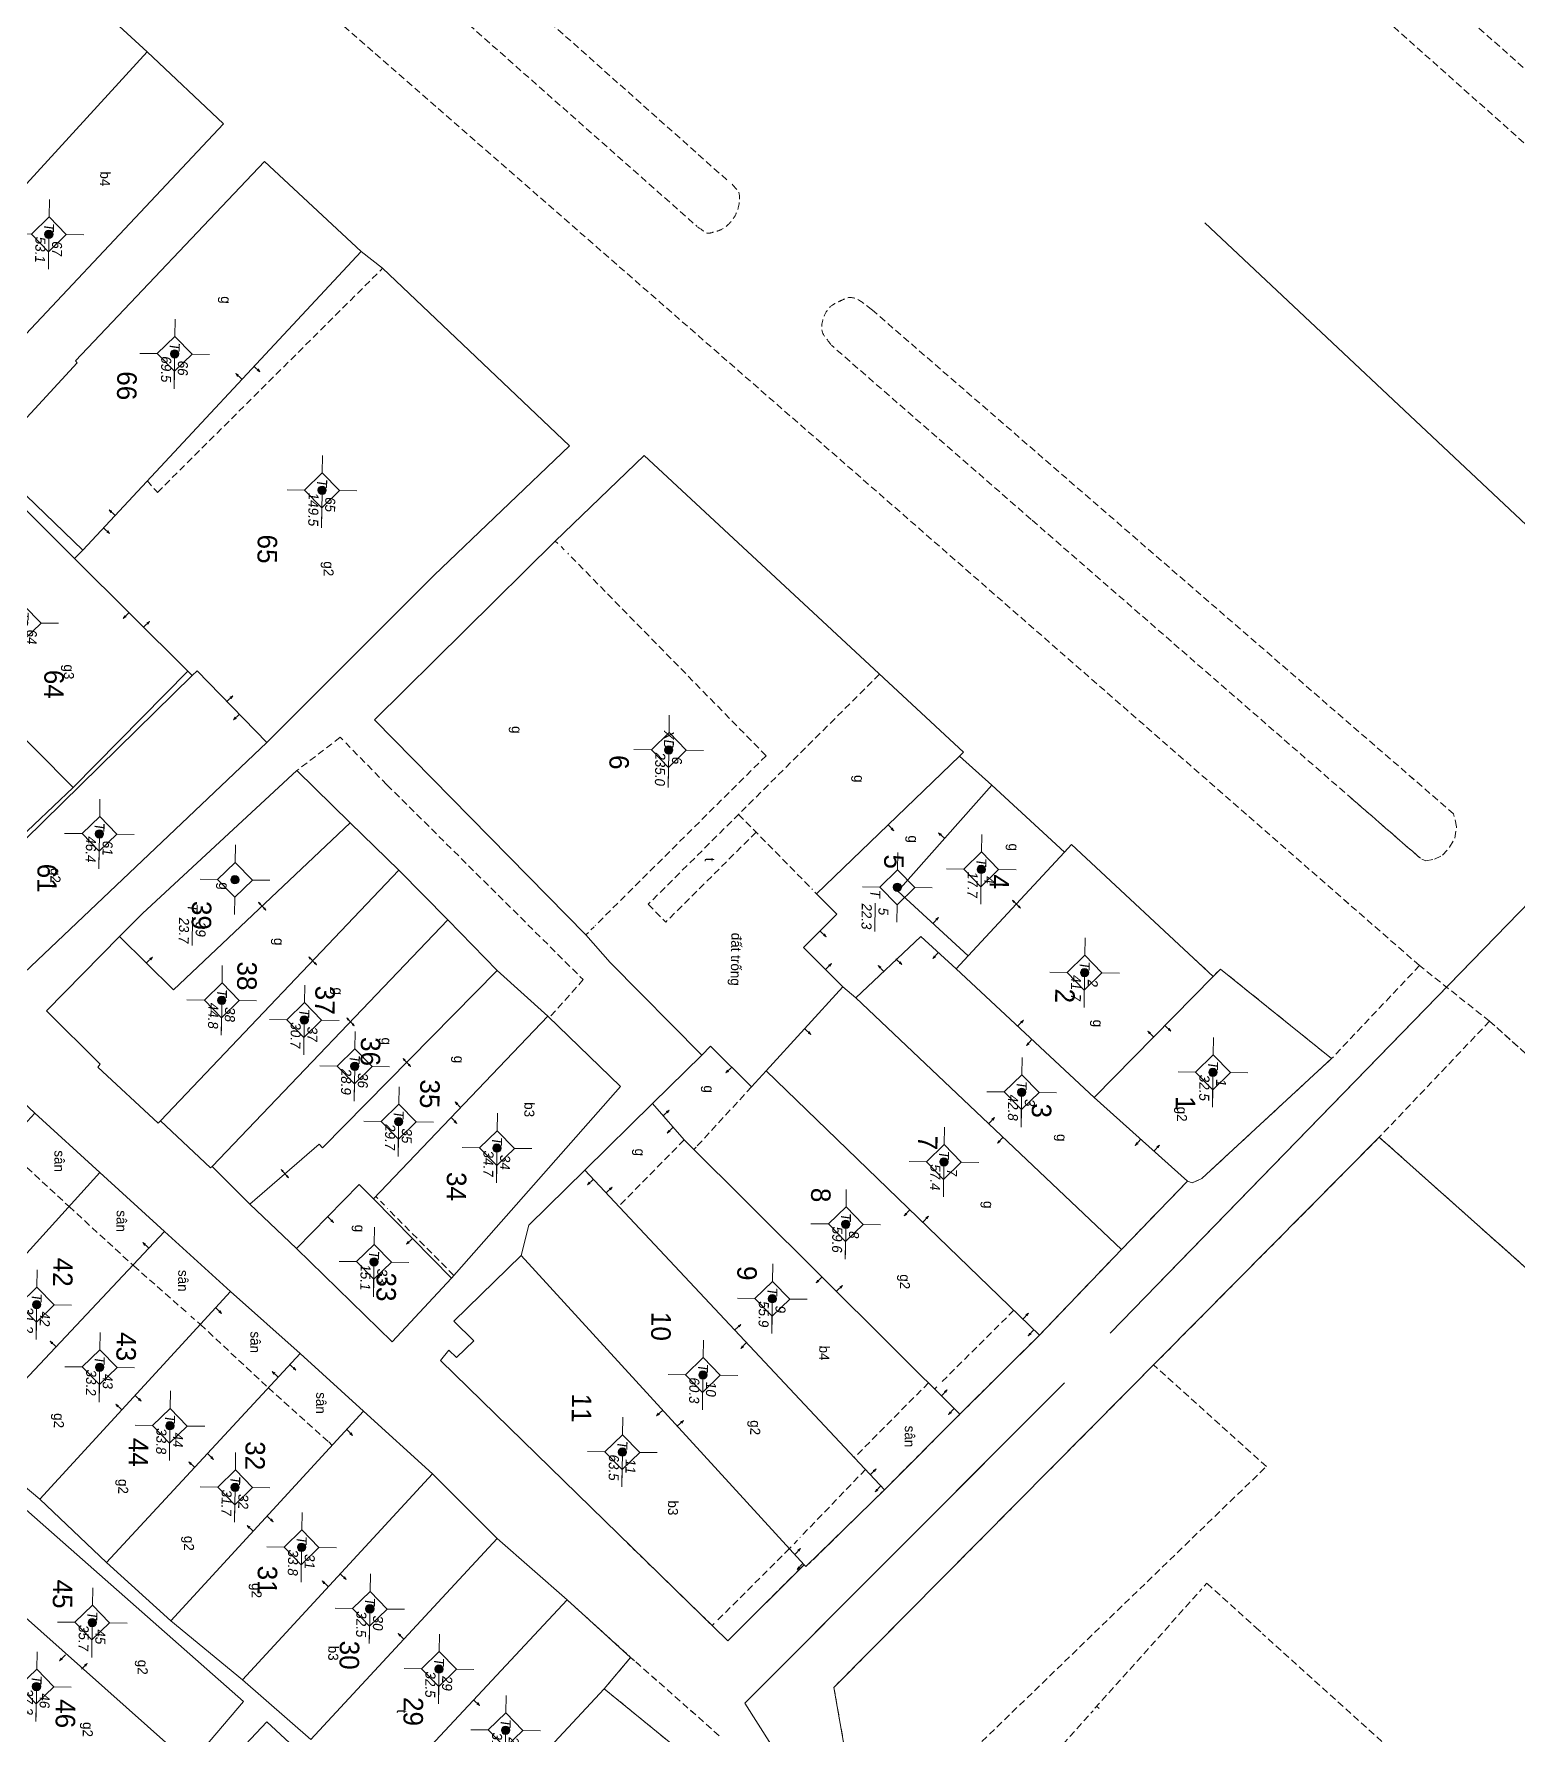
# Model space of a CAD drawing. Extents: x 601689 to 602595, y 1189742 to 1190763.
# Drawn here: x 602167.8 to 602221, y 1190524.8 to 1190585.8 of the extents above; entities that cross this region are included whole.
import ezdxf
from ezdxf.enums import TextEntityAlignment as Align

# ---------------------------------------------------------------- set-up
doc = ezdxf.new("R2010")
doc.units = 0
doc.header["$MEASUREMENT"] = 0
doc.linetypes.add('HIDDEN', pattern=[0.375, 0.25, -0.125])
for name, color, linetype in [('10', 250, 'Continuous'), ('11', 7, 'Continuous'), ('13', 7, 'Continuous'), ('14', 7, 'Continuous'), ('15', 7, 'Continuous'), ('16', 7, 'Continuous'), ('22', 7, 'Continuous'), ('46', 7, 'Continuous'), ('53', 7, 'Continuous'), ('57', 7, 'Continuous')]:
    doc.layers.add(name, color=color, linetype=linetype)
doc.layers.get('0').off()
doc.styles.add('TXT', font='vnshx.shx')

# ---------------------------------------------------------------- blocks, each defined once
blk = doc.blocks.new('Q')
at = {"color": 7, "linetype": 'Continuous', "lineweight": 0, "style": 'TXT'}
for s, height, p in [('%%167o v%%207 th%%184ng 10 n%%168m 2001 %%174%%213n th%%184ng 5 n%%168m 2002', 0.5, (0, 5.4)), ('Ki%%211m tra th%%184ng      n%%168m', 0.5, (21, 5.4)), ('C%%172 quan %%174o v%%207: X%%221 nghi%%214p PTCN Tr%%190c %%174%%222a - B%%182n %%174%%229 ', 0.5, (0, 4.4)), ('C%%172 quan ki%%211m tra: C%%171ng ty XNK v%%181 t%%173 v%%202n d%%222ch v%%244 %%167o %%174%%185c B%%182n %%174%%229', 0.499998, (21, 4.4))]:
    blk.add_text(s, height=height, dxfattribs=at).set_placement(p)
blk = doc.blocks.new('NH3R')
at = {"layer": '16', "color": 7, "linetype": 'Continuous', "lineweight": 0}
for p, q in [((0, 0), (0.297, -0.005)), ((0.297, -0.005), (0.186, 0.031)), ((0.297, -0.005), (0.189, -0.033))]:
    blk.add_line(p, q, dxfattribs=at)
blk = doc.blocks.new('NH3')
at = {"layer": '16', "color": 7, "linetype": 'Continuous', "lineweight": 0}
for p, q in [((-0.199, -0.002), (-0.113, 0.021)), ((0.197, -0.012), (0.107, 0.015)), ((-0.199, -0.002), (0.197, -0.012)), ((-0.199, -0.002), (-0.116, -0.035)), ((0.197, -0.012), (0.104, -0.027))]:
    blk.add_line(p, q, dxfattribs=at)
blk = doc.blocks.new('*M2175217521752175')
at = {"layer": '13', "color": 3, "linetype": 'Continuous', "lineweight": 0}
blk.add_line((602290.584, 1189870.976), (602291.604, 1189870.976), dxfattribs=at)
at = {"layer": '13', "color": 3, "linetype": 'Continuous', "lineweight": 0, "style": 'TXT', "oblique": 7.60551}
blk.add_text('T', height=0.36, dxfattribs=at).set_placement((602290.387, 1189870.976), align=Align.MIDDLE_RIGHT)
for s, p in [('1', (602290.734, 1189871.276)), ('32.5', (602290.584, 1189870.676))]:
    blk.add_text(s, height=0.36, dxfattribs=at).set_placement(p, align=Align.MIDDLE_LEFT)
blk = doc.blocks.new('*M2176217621762176')
at = {"layer": '13', "color": 3, "linetype": 'Continuous', "lineweight": 0}
blk.add_line((602287.074, 1189866.318), (602288.094, 1189866.318), dxfattribs=at)
at = {"layer": '13', "color": 3, "linetype": 'Continuous', "lineweight": 0, "style": 'TXT', "oblique": 7.60551}
for s, p in [('2', (602287.224, 1189866.618)), ('41.7', (602287.074, 1189866.018))]:
    blk.add_text(s, height=0.36, dxfattribs=at).set_placement(p, align=Align.MIDDLE_LEFT)
blk.add_text('T', height=0.36, dxfattribs=at).set_placement((602286.877, 1189866.318), align=Align.MIDDLE_RIGHT)
blk = doc.blocks.new('*M2177217721772177')
at = {"layer": '13', "color": 3, "linetype": 'Continuous', "lineweight": 0}
blk.add_line((602291.398, 1189864.122), (602292.418, 1189864.122), dxfattribs=at)
at = {"layer": '13', "color": 3, "linetype": 'Continuous', "lineweight": 0, "style": 'TXT', "oblique": 7.60551}
blk.add_text('T', height=0.36, dxfattribs=at).set_placement((602291.201, 1189864.122), align=Align.MIDDLE_RIGHT)
for s, p in [('3', (602291.548, 1189864.422)), ('42.8', (602291.398, 1189863.822))]:
    blk.add_text(s, height=0.36, dxfattribs=at).set_placement(p, align=Align.MIDDLE_LEFT)
blk = doc.blocks.new('*M2178217821782178')
at = {"layer": '13', "color": 3, "linetype": 'Continuous', "lineweight": 0}
blk.add_line((602283.423, 1189862.555), (602284.443, 1189862.555), dxfattribs=at)
at = {"layer": '13', "color": 3, "linetype": 'Continuous', "lineweight": 0, "style": 'TXT', "oblique": 7.60551}
blk.add_text('T', height=0.36, dxfattribs=at).set_placement((602283.226, 1189862.555), align=Align.MIDDLE_RIGHT)
for s, p in [('4', (602283.573, 1189862.855)), ('17.7', (602283.423, 1189862.255))]:
    blk.add_text(s, height=0.36, dxfattribs=at).set_placement(p, align=Align.MIDDLE_LEFT)
blk = doc.blocks.new('*M2179217921792179')
at = {"layer": '13', "color": 3, "linetype": 'Continuous', "lineweight": 0}
blk.add_line((602293.939, 1189861.369), (602294.959, 1189861.369), dxfattribs=at)
at = {"layer": '13', "color": 3, "linetype": 'Continuous', "lineweight": 0, "style": 'TXT', "oblique": 7.60551}
for s, p in [('7', (602294.089, 1189861.669)), ('57.4', (602293.939, 1189861.069))]:
    blk.add_text(s, height=0.36, dxfattribs=at).set_placement(p, align=Align.MIDDLE_LEFT)
blk.add_text('T', height=0.36, dxfattribs=at).set_placement((602293.742, 1189861.369), align=Align.MIDDLE_RIGHT)
blk = doc.blocks.new('*M2180218021802180')
at = {"layer": '13', "color": 3, "linetype": 'Continuous', "lineweight": 0}
blk.add_line((602284.108, 1189859.555), (602285.128, 1189859.555), dxfattribs=at)
at = {"layer": '13', "color": 3, "linetype": 'Continuous', "lineweight": 0, "style": 'TXT', "oblique": 7.60551}
for s, p in [('5', (602284.258, 1189859.855)), ('22.3', (602284.108, 1189859.255))]:
    blk.add_text(s, height=0.36, dxfattribs=at).set_placement(p, align=Align.MIDDLE_LEFT)
blk.add_text('T', height=0.36, dxfattribs=at).set_placement((602283.911, 1189859.555), align=Align.MIDDLE_RIGHT)
blk = doc.blocks.new('*M2182218221822182')
at = {"layer": '13', "color": 3, "linetype": 'Continuous', "lineweight": 0}
blk.add_line((602296.225, 1189857.881), (602297.245, 1189857.881), dxfattribs=at)
at = {"layer": '13', "color": 3, "linetype": 'Continuous', "lineweight": 0, "style": 'TXT', "oblique": 7.60551}
for s, p in [('8', (602296.375, 1189858.181)), ('59.6', (602296.225, 1189857.581))]:
    blk.add_text(s, height=0.36, dxfattribs=at).set_placement(p, align=Align.MIDDLE_LEFT)
blk.add_text('T', height=0.36, dxfattribs=at).set_placement((602296.028, 1189857.881), align=Align.MIDDLE_RIGHT)
blk = doc.blocks.new('*M2183218321832183')
at = {"layer": '13', "color": 3, "linetype": 'Continuous', "lineweight": 0}
blk.add_line((602298.938, 1189855.283), (602299.958, 1189855.283), dxfattribs=at)
at = {"layer": '13', "color": 3, "linetype": 'Continuous', "lineweight": 0, "style": 'TXT', "oblique": 7.60551}
for s, p in [('9', (602299.088, 1189855.583)), ('55.9', (602298.938, 1189854.983))]:
    blk.add_text(s, height=0.36, dxfattribs=at).set_placement(p, align=Align.MIDDLE_LEFT)
blk.add_text('T', height=0.36, dxfattribs=at).set_placement((602298.741, 1189855.283), align=Align.MIDDLE_RIGHT)
blk = doc.blocks.new('*M2185218521852185')
at = {"layer": '13', "color": 3, "linetype": 'Continuous', "lineweight": 0}
blk.add_line((602301.71, 1189852.831), (602302.73, 1189852.831), dxfattribs=at)
at = {"layer": '13', "color": 3, "linetype": 'Continuous', "lineweight": 0, "style": 'TXT', "oblique": 7.60551}
for s, p in [('10', (602301.86, 1189853.131)), ('60.3', (602301.71, 1189852.531))]:
    blk.add_text(s, height=0.36, dxfattribs=at).set_placement(p, align=Align.MIDDLE_LEFT)
blk.add_text('T', height=0.36, dxfattribs=at).set_placement((602301.513, 1189852.831), align=Align.MIDDLE_RIGHT)
blk = doc.blocks.new('*M2188218821882188')
at = {"layer": '13', "color": 3, "linetype": 'Continuous', "lineweight": 0}
blk.add_line((602279.301, 1189851.282), (602280.576, 1189851.282), dxfattribs=at)
at = {"layer": '13', "color": 3, "linetype": 'Continuous', "lineweight": 0, "style": 'TXT', "oblique": 7.60551}
blk.add_text('XD', height=0.36, dxfattribs=at).set_placement((602279.182, 1189851.282), align=Align.MIDDLE_RIGHT)
for s, p in [('6', (602279.451, 1189851.582)), ('235.0', (602279.301, 1189850.982))]:
    blk.add_text(s, height=0.36, dxfattribs=at).set_placement(p, align=Align.MIDDLE_LEFT)
blk = doc.blocks.new('*M2189218921892189')
at = {"layer": '13', "color": 3, "linetype": 'Continuous', "lineweight": 0}
blk.add_line((602304.519, 1189849.983), (602305.539, 1189849.983), dxfattribs=at)
at = {"layer": '13', "color": 3, "linetype": 'Continuous', "lineweight": 0, "style": 'TXT', "oblique": 7.60551}
for s, p in [('11', (602304.669, 1189850.283)), ('63.5', (602304.519, 1189849.683))]:
    blk.add_text(s, height=0.36, dxfattribs=at).set_placement(p, align=Align.MIDDLE_LEFT)
blk.add_text('T', height=0.36, dxfattribs=at).set_placement((602304.322, 1189849.983), align=Align.MIDDLE_RIGHT)
blk = doc.blocks.new('*M2192219221922192')
at = {"layer": '13', "color": 3, "linetype": 'Continuous', "lineweight": 0}
blk.add_line((602314.557, 1189845.936), (602315.577, 1189845.936), dxfattribs=at)
at = {"layer": '13', "color": 3, "linetype": 'Continuous', "lineweight": 0, "style": 'TXT', "oblique": 7.60551}
blk.add_text('T', height=0.36, dxfattribs=at).set_placement((602314.36, 1189845.936), align=Align.MIDDLE_RIGHT)
for s, p in [('28', (602314.707, 1189846.236)), ('31.1', (602314.557, 1189845.636))]:
    blk.add_text(s, height=0.36, dxfattribs=at).set_placement(p, align=Align.MIDDLE_LEFT)
blk = doc.blocks.new('*M2194219421942194')
at = {"layer": '13', "color": 3, "linetype": 'Continuous', "lineweight": 0}
blk.add_line((602293.677, 1189845.324), (602294.697, 1189845.324), dxfattribs=at)
at = {"layer": '13', "color": 3, "linetype": 'Continuous', "lineweight": 0, "style": 'TXT', "oblique": 7.60551}
blk.add_text('T', height=0.36, dxfattribs=at).set_placement((602293.48, 1189845.324), align=Align.MIDDLE_RIGHT)
for s, p in [('34', (602293.827, 1189845.624)), ('34.7', (602293.677, 1189845.024))]:
    blk.add_text(s, height=0.36, dxfattribs=at).set_placement(p, align=Align.MIDDLE_LEFT)
blk = doc.blocks.new('*M2195219521952195')
at = {"layer": '13', "color": 3, "linetype": 'Continuous', "lineweight": 0}
blk.add_line((602312.398, 1189843.515), (602313.418, 1189843.515), dxfattribs=at)
at = {"layer": '13', "color": 3, "linetype": 'Continuous', "lineweight": 0, "style": 'TXT', "oblique": 7.60551}
blk.add_text('T', height=0.36, dxfattribs=at).set_placement((602312.201, 1189843.515), align=Align.MIDDLE_RIGHT)
for s, p in [('29', (602312.548, 1189843.815)), ('32.5', (602312.398, 1189843.215))]:
    blk.add_text(s, height=0.36, dxfattribs=at).set_placement(p, align=Align.MIDDLE_LEFT)
blk = doc.blocks.new('*M2197219721972197')
at = {"layer": '13', "color": 3, "linetype": 'Continuous', "lineweight": 0}
blk.add_line((602292.777, 1189841.784), (602293.797, 1189841.784), dxfattribs=at)
at = {"layer": '13', "color": 3, "linetype": 'Continuous', "lineweight": 0, "style": 'TXT', "oblique": 7.60551}
blk.add_text('T', height=0.36, dxfattribs=at).set_placement((602292.58, 1189841.784), align=Align.MIDDLE_RIGHT)
for s, p in [('35', (602292.927, 1189842.084)), ('29.7', (602292.777, 1189841.484))]:
    blk.add_text(s, height=0.36, dxfattribs=at).set_placement(p, align=Align.MIDDLE_LEFT)
blk = doc.blocks.new('*M2199219921992199')
at = {"layer": '13', "color": 3, "linetype": 'Continuous', "lineweight": 0}
blk.add_line((602310.273, 1189841.003), (602311.293, 1189841.003), dxfattribs=at)
at = {"layer": '13', "color": 3, "linetype": 'Continuous', "lineweight": 0, "style": 'TXT', "oblique": 7.60551}
blk.add_text('T', height=0.36, dxfattribs=at).set_placement((602310.076, 1189841.003), align=Align.MIDDLE_RIGHT)
for s, p in [('30', (602310.423, 1189841.303)), ('32.5', (602310.273, 1189840.703))]:
    blk.add_text(s, height=0.36, dxfattribs=at).set_placement(p, align=Align.MIDDLE_LEFT)
blk = doc.blocks.new('*M2200220022002200')
at = {"layer": '13', "color": 3, "linetype": 'Continuous', "lineweight": 0}
blk.add_line((602297.823, 1189840.973), (602298.843, 1189840.973), dxfattribs=at)
at = {"layer": '13', "color": 3, "linetype": 'Continuous', "lineweight": 0, "style": 'TXT', "oblique": 7.60551}
blk.add_text('T', height=0.36, dxfattribs=at).set_placement((602297.626, 1189840.973), align=Align.MIDDLE_RIGHT)
for s, p in [('33', (602297.973, 1189841.273)), ('15.1', (602297.823, 1189840.673))]:
    blk.add_text(s, height=0.36, dxfattribs=at).set_placement(p, align=Align.MIDDLE_LEFT)
blk = doc.blocks.new('*M2201220122012201')
at = {"layer": '13', "color": 3, "linetype": 'Continuous', "lineweight": 0}
blk.add_line((602290.814, 1189840.178), (602291.834, 1189840.178), dxfattribs=at)
at = {"layer": '13', "color": 3, "linetype": 'Continuous', "lineweight": 0, "style": 'TXT', "oblique": 7.60551}
for s, p in [('36', (602290.964, 1189840.478)), ('28.9', (602290.814, 1189839.878))]:
    blk.add_text(s, height=0.36, dxfattribs=at).set_placement(p, align=Align.MIDDLE_LEFT)
blk.add_text('T', height=0.36, dxfattribs=at).set_placement((602290.617, 1189840.178), align=Align.MIDDLE_RIGHT)
blk = doc.blocks.new('*M2203220322032203')
at = {"layer": '13', "color": 3, "linetype": 'Continuous', "lineweight": 0}
blk.add_line((602270.162, 1189838.706), (602271.437, 1189838.706), dxfattribs=at)
at = {"layer": '13', "color": 3, "linetype": 'Continuous', "lineweight": 0, "style": 'TXT', "oblique": 7.60551}
blk.add_text('T', height=0.36, dxfattribs=at).set_placement((602269.965, 1189838.706), align=Align.MIDDLE_RIGHT)
for s, p in [('65', (602270.312, 1189839.006)), ('149.5', (602270.162, 1189838.406))]:
    blk.add_text(s, height=0.36, dxfattribs=at).set_placement(p, align=Align.MIDDLE_LEFT)
blk = doc.blocks.new('*M2204220422042204')
at = {"layer": '13', "color": 3, "linetype": 'Continuous', "lineweight": 0}
blk.add_line((602308.1, 1189838.521), (602309.12, 1189838.521), dxfattribs=at)
at = {"layer": '13', "color": 3, "linetype": 'Continuous', "lineweight": 0, "style": 'TXT', "oblique": 7.60551}
blk.add_text('T', height=0.36, dxfattribs=at).set_placement((602307.903, 1189838.521), align=Align.MIDDLE_RIGHT)
for s, p in [('31', (602308.25, 1189838.821)), ('33.8', (602308.1, 1189838.221))]:
    blk.add_text(s, height=0.36, dxfattribs=at).set_placement(p, align=Align.MIDDLE_LEFT)
blk = doc.blocks.new('*M2205220522052205')
at = {"layer": '13', "color": 3, "linetype": 'Continuous', "lineweight": 0}
blk.add_line((602289.177, 1189838.341), (602290.197, 1189838.341), dxfattribs=at)
at = {"layer": '13', "color": 3, "linetype": 'Continuous', "lineweight": 0, "style": 'TXT', "oblique": 7.60551}
for s, p in [('37', (602289.327, 1189838.641)), ('30.7', (602289.177, 1189838.041))]:
    blk.add_text(s, height=0.36, dxfattribs=at).set_placement(p, align=Align.MIDDLE_LEFT)
blk.add_text('T', height=0.36, dxfattribs=at).set_placement((602288.98, 1189838.341), align=Align.MIDDLE_RIGHT)
blk = doc.blocks.new('*M2208220822082208')
at = {"layer": '13', "color": 3, "linetype": 'Continuous', "lineweight": 0}
blk.add_line((602305.983, 1189836.105), (602307.003, 1189836.105), dxfattribs=at)
at = {"layer": '13', "color": 3, "linetype": 'Continuous', "lineweight": 0, "style": 'TXT', "oblique": 7.60551}
blk.add_text('T', height=0.36, dxfattribs=at).set_placement((602305.786, 1189836.105), align=Align.MIDDLE_RIGHT)
for s, p in [('32', (602306.133, 1189836.405)), ('31.7', (602305.983, 1189835.805))]:
    blk.add_text(s, height=0.36, dxfattribs=at).set_placement(p, align=Align.MIDDLE_LEFT)
blk = doc.blocks.new('*M2209220922092209')
at = {"layer": '13', "color": 3, "linetype": 'Continuous', "lineweight": 0}
blk.add_line((602284.185, 1189835.782), (602285.205, 1189835.782), dxfattribs=at)
at = {"layer": '13', "color": 3, "linetype": 'Continuous', "lineweight": 0, "style": 'TXT', "oblique": 7.60551}
for s, p in [('39', (602284.335, 1189836.082)), ('23.7', (602284.185, 1189835.482))]:
    blk.add_text(s, height=0.36, dxfattribs=at).set_placement(p, align=Align.MIDDLE_LEFT)
blk.add_text('T', height=0.36, dxfattribs=at).set_placement((602283.988, 1189835.782), align=Align.MIDDLE_RIGHT)
blk = doc.blocks.new('*M2210221022102210')
at = {"layer": '13', "color": 3, "linetype": 'Continuous', "lineweight": 0}
blk.add_line((602288.516, 1189835.374), (602289.536, 1189835.374), dxfattribs=at)
at = {"layer": '13', "color": 3, "linetype": 'Continuous', "lineweight": 0, "style": 'TXT', "oblique": 7.60551}
for s, p in [('38', (602288.666, 1189835.674)), ('44.8', (602288.516, 1189835.074))]:
    blk.add_text(s, height=0.36, dxfattribs=at).set_placement(p, align=Align.MIDDLE_LEFT)
blk.add_text('T', height=0.36, dxfattribs=at).set_placement((602288.319, 1189835.374), align=Align.MIDDLE_RIGHT)
blk = doc.blocks.new('*M2212221222122212')
at = {"layer": '13', "color": 3, "linetype": 'Continuous', "lineweight": 0}
blk.add_line((602303.81, 1189833.733), (602304.83, 1189833.733), dxfattribs=at)
at = {"layer": '13', "color": 3, "linetype": 'Continuous', "lineweight": 0, "style": 'TXT', "oblique": 7.60551}
blk.add_text('T', height=0.36, dxfattribs=at).set_placement((602303.613, 1189833.733), align=Align.MIDDLE_RIGHT)
for s, p in [('44', (602303.96, 1189834.033)), ('33.8', (602303.81, 1189833.433))]:
    blk.add_text(s, height=0.36, dxfattribs=at).set_placement(p, align=Align.MIDDLE_LEFT)
blk = doc.blocks.new('*M2213221322132213')
at = {"layer": '13', "color": 3, "linetype": 'Continuous', "lineweight": 0}
blk.add_line((602265.345, 1189833.347), (602266.365, 1189833.347), dxfattribs=at)
at = {"layer": '13', "color": 3, "linetype": 'Continuous', "lineweight": 0, "style": 'TXT', "oblique": 7.60551}
for s, p in [('66', (602265.495, 1189833.647)), ('69.5', (602265.345, 1189833.047))]:
    blk.add_text(s, height=0.36, dxfattribs=at).set_placement(p, align=Align.MIDDLE_LEFT)
blk.add_text('T', height=0.36, dxfattribs=at).set_placement((602265.148, 1189833.347), align=Align.MIDDLE_RIGHT)
blk = doc.blocks.new('*M2215221522152215')
at = {"layer": '13', "color": 3, "linetype": 'Continuous', "lineweight": 0}
blk.add_line((602301.744, 1189831.181), (602302.764, 1189831.181), dxfattribs=at)
at = {"layer": '13', "color": 3, "linetype": 'Continuous', "lineweight": 0, "style": 'TXT', "oblique": 7.60551}
blk.add_text('T', height=0.36, dxfattribs=at).set_placement((602301.547, 1189831.181), align=Align.MIDDLE_RIGHT)
for s, p in [('43', (602301.894, 1189831.481)), ('33.2', (602301.744, 1189830.881))]:
    blk.add_text(s, height=0.36, dxfattribs=at).set_placement(p, align=Align.MIDDLE_LEFT)
blk = doc.blocks.new('*M2216221622162216')
at = {"layer": '13', "color": 3, "linetype": 'Continuous', "lineweight": 0}
blk.add_line((602310.911, 1189831.048), (602311.931, 1189831.048), dxfattribs=at)
at = {"layer": '13', "color": 3, "linetype": 'Continuous', "lineweight": 0, "style": 'TXT', "oblique": 7.60551}
for s, p in [('45', (602311.061, 1189831.348)), ('35.7', (602310.911, 1189830.748))]:
    blk.add_text(s, height=0.36, dxfattribs=at).set_placement(p, align=Align.MIDDLE_LEFT)
blk.add_text('T', height=0.36, dxfattribs=at).set_placement((602310.714, 1189831.048), align=Align.MIDDLE_RIGHT)
blk = doc.blocks.new('*M2217221722172217')
at = {"layer": '13', "color": 3, "linetype": 'Continuous', "lineweight": 0}
blk.add_line((602282.609, 1189830.896), (602283.629, 1189830.896), dxfattribs=at)
at = {"layer": '13', "color": 3, "linetype": 'Continuous', "lineweight": 0, "style": 'TXT', "oblique": 7.60551}
for s, p in [('61', (602282.759, 1189831.196)), ('46.4', (602282.609, 1189830.596))]:
    blk.add_text(s, height=0.36, dxfattribs=at).set_placement(p, align=Align.MIDDLE_LEFT)
blk.add_text('T', height=0.36, dxfattribs=at).set_placement((602282.412, 1189830.896), align=Align.MIDDLE_RIGHT)
blk = doc.blocks.new('*M2219221922192219')
at = {"layer": '13', "color": 3, "linetype": 'Continuous', "lineweight": 0}
blk.add_line((602313.236, 1189829.083), (602314.256, 1189829.083), dxfattribs=at)
at = {"layer": '13', "color": 3, "linetype": 'Continuous', "lineweight": 0, "style": 'TXT', "oblique": 7.60551}
for s, p in [('46', (602313.386, 1189829.383)), ('37.3', (602313.236, 1189828.783))]:
    blk.add_text(s, height=0.36, dxfattribs=at).set_placement(p, align=Align.MIDDLE_LEFT)
blk.add_text('T', height=0.36, dxfattribs=at).set_placement((602313.039, 1189829.083), align=Align.MIDDLE_RIGHT)
blk = doc.blocks.new('*M2220222022202220')
at = {"layer": '13', "color": 3, "linetype": 'Continuous', "lineweight": 0}
blk.add_line((602299.534, 1189828.89), (602300.554, 1189828.89), dxfattribs=at)
at = {"layer": '13', "color": 3, "linetype": 'Continuous', "lineweight": 0, "style": 'TXT', "oblique": 7.60551}
blk.add_text('T', height=0.36, dxfattribs=at).set_placement((602299.337, 1189828.89), align=Align.MIDDLE_RIGHT)
for s, p in [('42', (602299.684, 1189829.19)), ('31.2', (602299.534, 1189828.59))]:
    blk.add_text(s, height=0.36, dxfattribs=at).set_placement(p, align=Align.MIDDLE_LEFT)
blk = doc.blocks.new('*M2221222122212221')
at = {"layer": '13', "color": 3, "linetype": 'Continuous', "lineweight": 0}
blk.add_line((602261.123, 1189828.769), (602262.143, 1189828.769), dxfattribs=at)
at = {"layer": '13', "color": 3, "linetype": 'Continuous', "lineweight": 0, "style": 'TXT', "oblique": 7.60551}
blk.add_text('T', height=0.36, dxfattribs=at).set_placement((602260.926, 1189828.769), align=Align.MIDDLE_RIGHT)
for s, p in [('67', (602261.273, 1189829.069)), ('53.1', (602261.123, 1189828.469))]:
    blk.add_text(s, height=0.36, dxfattribs=at).set_placement(p, align=Align.MIDDLE_LEFT)
blk = doc.blocks.new('*M2223222322232223')
at = {"layer": '13', "color": 3, "linetype": 'Continuous', "lineweight": 0}
blk.add_line((602275.072, 1189828.065), (602276.092, 1189828.065), dxfattribs=at)
at = {"layer": '13', "color": 3, "linetype": 'Continuous', "lineweight": 0, "style": 'TXT', "oblique": 7.60551}
for s, p in [('64', (602275.222, 1189828.365)), ('62.8', (602275.072, 1189827.765))]:
    blk.add_text(s, height=0.36, dxfattribs=at).set_placement(p, align=Align.MIDDLE_LEFT)
blk.add_text('T', height=0.36, dxfattribs=at).set_placement((602274.875, 1189828.065), align=Align.MIDDLE_RIGHT)
blk = doc.blocks.new('CENTRD')
at = {"layer": '11', "linetype": 'Continuous', "lineweight": 0}
h = blk.add_hatch(color=2, dxfattribs=at)
edge = h.paths.add_edge_path()
edge.add_arc((0, 0), 0.15, 0, 360)
at = {"layer": '11', "color": 2, "linetype": 'Continuous', "lineweight": 0}
for p, q in [((0, 1.25), (0, 0.625)), ((0, 0.625), (-0.625, 0)), ((0.625, 0), (0, 0.625)), ((-0.625, 0), (-1.25, 0)), ((-0.625, 0), (0, -0.625)), ((0, -0.625), (0.625, 0)), ((1.25, 0), (0.625, 0)), ((0, -0.625), (0, -1.25))]:
    blk.add_line(p, q, dxfattribs=at)
blk.add_circle((0, 0), 0.15, dxfattribs=at)

msp = doc.modelspace()

# ---------------------------------------------------------------- linework, layer by layer
at = {"layer": '10', "color": 7, "linetype": 'Continuous', "lineweight": 0}
for p, q in [((602171.827, 1190585.159), (602162.029, 1190574.453)), ((602179.508, 1190577.994), (602169.521, 1190567.28)), ((602169.521, 1190567.28), (602169.216, 1190566.984)), ((602169.216, 1190566.984), (602173.292, 1190562.939)), ((602161.499, 1190566.49), (602169.174, 1190558.764)), ((602169.174, 1190558.764), (602173.292, 1190562.939)), ((602173.292, 1190562.939), (602173.45, 1190562.776)), ((602200.981, 1190559.888), (602202.137, 1190558.842)), ((602167.057, 1190556.754), (602169.174, 1190558.764)), ((602204.754, 1190556.446), (602202.137, 1190558.842)), ((602180.864, 1190555.794), (602179.118, 1190557.497)), ((602204.754, 1190556.446), (602201.293, 1190552.724)), ((602172.311, 1190546.801), (602180.864, 1190555.794)), ((602182.619, 1190554.009), (602180.864, 1190555.794)), ((602174.158, 1190545.165), (602182.619, 1190554.009)), ((602184.395, 1190552.195), (602182.619, 1190554.009)), ((602186.213, 1190550.561), (602184.395, 1190552.195)), ((602201.293, 1190552.724), (602200.857, 1190552.259)), ((602205.813, 1190547.641), (602200.857, 1190552.259)), ((602196.797, 1190551.615), (602194.046, 1190548.593)), ((602196.797, 1190551.615), (602197.263, 1190551.218)), ((602210.083, 1190551.983), (602205.813, 1190547.641)), ((602206.798, 1190542.188), (602197.263, 1190551.218)), ((602179.952, 1190543.996), (602186.213, 1190550.561)), ((602165.454, 1190549.275), (602167.804, 1190547.073)), ((602191.734, 1190549.154), (602189.96, 1190547.419)), ((602203.846, 1190539.107), (602194.046, 1190548.593)), ((602189.96, 1190547.419), (602187.537, 1190545.032)), ((602205.813, 1190547.641), (602209.162, 1190544.635)), ((602160.952, 1190539.686), (602167.804, 1190547.073)), ((602167.804, 1190547.073), (602170.135, 1190544.951)), ((602170.135, 1190544.951), (602163.281, 1190537.404)), ((602170.135, 1190544.951), (602172.446, 1190542.829)), ((602175.51, 1190543.816), (602174.158, 1190545.165)), ((602198.29, 1190533.564), (602187.537, 1190545.032)), ((602206.798, 1190542.188), (602209.162, 1190544.635)), ((602177.188, 1190542.214), (602175.51, 1190543.816)), ((602179.952, 1190543.996), (602182.754, 1190541.157)), ((602165.433, 1190535.365), (602172.446, 1190542.829)), ((602172.446, 1190542.829), (602174.816, 1190540.676)), ((602195.403, 1190530.873), (602185.255, 1190541.963)), ((602203.846, 1190539.107), (602206.798, 1190542.188)), ((602174.816, 1190540.676), (602167.974, 1190533.22)), ((602174.816, 1190540.676), (602177.316, 1190538.452)), ((602200.998, 1190536.277), (602203.846, 1190539.107)), ((602177.316, 1190538.452), (602170.373, 1190530.947)), ((602177.316, 1190538.452), (602179.598, 1190536.38)), ((602172.674, 1190528.855), (602179.598, 1190536.38)), ((602179.598, 1190536.38), (602182.067, 1190534.136)), ((602198.29, 1190533.564), (602200.998, 1190536.277)), ((602165.433, 1190535.365), (602167.974, 1190533.22)), ((602182.067, 1190534.136), (602175.256, 1190526.739)), ((602182.067, 1190534.136), (602184.385, 1190531.814)), ((602167.974, 1190533.22), (602170.373, 1190530.947)), ((602164.43, 1190531.674), (602173.369, 1190523.714)), ((602184.385, 1190531.814), (602177.706, 1190524.595)), ((602184.385, 1190531.814), (602186.896, 1190529.61)), ((602170.373, 1190530.947), (602172.674, 1190528.855)), ((602186.896, 1190529.61), (602180.207, 1190522.451)), ((602172.674, 1190528.855), (602175.256, 1190526.739)), ((602175.256, 1190526.739), (602177.706, 1190524.595)), ((602188.231, 1190526.421), (602182.496, 1190520.259))]:
    msp.add_line(p, q, dxfattribs=at)
for points in [[(602161.74, 1190580.397), (602168.656, 1190588.083), (602171.827, 1190585.159)], [(602171.827, 1190585.159), (602174.572, 1190582.582), (602164.666, 1190572.047)], [(602169.521, 1190567.28), (602166.126, 1190570.546), (602169.323, 1190574.003), (602169.254, 1190574.074), (602176.043, 1190581.232), (602179.508, 1190577.994)], [(602179.508, 1190577.994), (602180.28, 1190577.393), (602186.983, 1190571.021), (602182.129, 1190566.387), (602176.126, 1190560.379)], [(602191.734, 1190549.154), (602188.439, 1190552.48), (602187.572, 1190553.472), (602179.989, 1190561.196), (602186.476, 1190567.608), (602189.668, 1190570.674), (602201.123, 1190560.026), (602200.981, 1190559.888)], [(602161.499, 1190566.49), (602165.715, 1190570.462), (602169.216, 1190566.984)], [(602173.45, 1190562.776), (602164.104, 1190553.624), (602166.47, 1190551.221), (602176.126, 1190560.379)], [(602176.126, 1190560.379), (602173.621, 1190562.944), (602173.45, 1190562.776)], [(602196.797, 1190551.615), (602195.387, 1190553.025), (602196.583, 1190554.219), (602195.854, 1190554.948), (602200.981, 1190559.888)], [(602179.118, 1190557.497), (602177.203, 1190559.374), (602171.663, 1190554.24), (602170.841, 1190553.421)], [(602202.137, 1190558.842), (602198.764, 1190555.038), (602201.293, 1190552.724)], [(602179.118, 1190557.497), (602172.775, 1190551.505), (602170.841, 1190553.421)], [(602210.083, 1190551.983), (602204.998, 1190556.713), (602204.754, 1190556.446)], [(602170.841, 1190553.421), (602168.215, 1190550.747), (602170.148, 1190548.831), (602170.057, 1190548.732), (602172.22, 1190546.722), (602172.311, 1190546.801)], [(602200.857, 1190552.259), (602199.593, 1190553.417), (602197.263, 1190551.218)], [(602184.395, 1190552.195), (602178.127, 1190545.831), (602177.999, 1190545.962), (602175.51, 1190543.816)], [(602209.162, 1190544.635), (602209.331, 1190544.572), (602209.674, 1190544.728), (602214.333, 1190549.034), (602210.347, 1190552.249), (602210.083, 1190551.983)], [(602182.754, 1190541.157), (602188.818, 1190548.035), (602186.213, 1190550.561)], [(602191.734, 1190549.154), (602192.048, 1190549.48), (602193.518, 1190548.02), (602194.046, 1190548.593)], [(602200.998, 1190536.277), (602191.102, 1190546.113), (602189.96, 1190547.419)], [(602174.158, 1190545.165), (602174.097, 1190545.116), (602172.311, 1190546.801)], [(602254.694, 1190511.769), (602216.045, 1190546.211), (602196.473, 1190526.468), (602197.54, 1190520.413), (602214.648, 1190504.898), (602214.83, 1190505.075), (602215.001, 1190504.453)], [(602187.537, 1190545.032), (602185.53, 1190543.059), (602185.255, 1190541.963)], [(602177.188, 1190542.214), (602179.439, 1190544.512), (602179.952, 1190543.996)], [(602182.754, 1190541.157), (602180.622, 1190538.867), (602177.188, 1190542.214)], [(602195.403, 1190530.873), (602192.666, 1190528.141), (602182.353, 1190538.202), (602182.658, 1190538.568), (602182.934, 1190538.305), (602183.552, 1190538.906), (602182.833, 1190539.616), (602185.255, 1190541.963)], [(602164.43, 1190531.674), (602166.253, 1190533.923), (602175.285, 1190525.969), (602173.369, 1190523.714)], [(602195.403, 1190530.873), (602195.472, 1190530.802), (602198.29, 1190533.564)], [(602186.896, 1190529.61), (602189.177, 1190527.548), (602188.231, 1190526.421)], [(602188.231, 1190526.421), (602190.754, 1190524.357), (602184.671, 1190517.59)], [(602182.101, 1190519.835), (602179.226, 1190522.364), (602176.125, 1190525.228), (602174.004, 1190522.986)]]:
    msp.add_lwpolyline(points, dxfattribs=at)
at = {"layer": '14', "color": 6, "linetype": 'HIDDEN', "lineweight": 0}
for p, q in [((602180.21, 1190577.324), (602180.28, 1190577.393)), ((602171.825, 1190569.779), (602172.16, 1190569.394)), ((602186.565, 1190567.516), (602186.476, 1190567.608)), ((602186.792, 1190567.293), (602186.683, 1190567.405)), ((602194.041, 1190559.903), (602186.92, 1190567.171)), ((602198.111, 1190562.827), (602193.153, 1190557.896)), ((602194.041, 1190559.903), (602187.907, 1190553.807)), ((602193.073, 1190557.817), (602189.807, 1190554.571)), ((602193.053, 1190557.797), (602195.706, 1190555.1)), ((602193.683, 1190557.158), (602190.439, 1190553.933)), ((602195.794, 1190555.009), (602195.854, 1190554.948)), ((602189.807, 1190554.571), (602190.439, 1190553.933)), ((602187.664, 1190553.561), (602187.572, 1190553.472)), ((602187.866, 1190553.758), (602187.755, 1190553.65)), ((602193.518, 1190548.02), (602191.528, 1190545.857)), ((602191.102, 1190546.113), (602188.759, 1190543.735)), ((602191.528, 1190545.857), (602191.447, 1190545.768)), ((602180.102, 1190544.014), (602180.033, 1190544.085)), ((602180.35, 1190543.77), (602180.202, 1190543.912)), ((602182.835, 1190541.256), (602180.448, 1190543.659)), ((602171.349, 1190541.594), (602173.325, 1190539.857)), ((602202.928, 1190540.001), (602200.273, 1190537.357)), ((602173.394, 1190539.796), (602173.532, 1190539.674)), ((602173.631, 1190539.592), (602173.74, 1190539.491)), ((602173.74, 1190539.491), (602176.179, 1190537.217)), ((602211.992, 1190534.396), (602207.942, 1190538.042)), ((602176.179, 1190537.217), (602178.343, 1190535.277)), ((602199.873, 1190537.402), (602197.206, 1190534.718)), ((602200.171, 1190537.258), (602200.09, 1190537.179)), ((602178.343, 1190535.277), (602178.471, 1190535.155)), ((602197.61, 1190534.294), (602195.256, 1190531.845)), ((602200.438, 1190523.223), (602211.992, 1190534.396)), ((602195.166, 1190531.747), (602195.044, 1190531.618)), ((602205.843, 1190525.72), (602209.682, 1190530.008)), ((602209.763, 1190530.107), (602209.855, 1190530.205)), ((602211.721, 1190528.519), (602209.855, 1190530.205)), ((602192.174, 1190528.758), (602192.103, 1190528.688)), ((602211.791, 1190528.458), (602211.721, 1190528.519)), ((602225.047, 1190516.486), (602211.85, 1190528.397)), ((602202.196, 1190521.63), (602205.772, 1190525.631)), ((602205.993, 1190525.718), (602205.914, 1190525.789))]:
    msp.add_line(p, q, dxfattribs=at)
for points in [[(602172.16, 1190569.394), (602172.199, 1190569.353), (602180.21, 1190577.324)], [(602166.688, 1190545.888), (602169.028, 1190543.726), (602171.349, 1190541.594)], [(602194.942, 1190531.51), (602194.881, 1190531.451), (602192.255, 1190528.837)]]:
    msp.add_lwpolyline(points, dxfattribs=at)
at = {"layer": '22', "color": 7, "linetype": 'HIDDEN', "lineweight": 0}
for p, q in [((602243.332, 1190564.898), (602196.275, 1190606.806)), ((602195.003, 1190605.263), (602243.296, 1190562.248)), ((602218.714, 1190557.815), (602197.841, 1190575.903)), ((602196.383, 1190574.632), (602196.482, 1190574.551)), ((602196.581, 1190574.46), (602203.587, 1190568.353)), ((602203.587, 1190568.353), (602217.521, 1190556.221)), ((602180.436, 1190558.859), (602178.956, 1190560.36)), ((602218.714, 1190557.815), (602216.431, 1190559.796)), ((602180.436, 1190558.859), (602187.372, 1190551.974)), ((602215.031, 1190558.385), (602217.521, 1190556.221)), ((602217.489, 1190552.372), (602212.973, 1190556.314)), ((602217.571, 1190556.191), (602217.721, 1190556.129)), ((602210.083, 1190551.983), (602209.343, 1190552.673)), ((602210.347, 1190552.249), (602210.083, 1190551.983)), ((602210.347, 1190552.249), (602214.333, 1190549.034)), ((602217.489, 1190552.372), (602214.333, 1190549.034)), ((602217.489, 1190552.372), (602214.333, 1190549.034)), ((602220.002, 1190550.377), (602217.489, 1190552.372)), ((602220.002, 1190550.377), (602217.489, 1190552.372)), ((602220.002, 1190550.377), (602216.045, 1190546.211)), ((602220.002, 1190550.377), (602216.045, 1190546.211)), ((602229.396, 1190541.938), (602220.002, 1190550.377)), ((602209.674, 1190544.728), (602214.333, 1190549.034)), ((602206.798, 1190542.188), (602209.162, 1190544.635)), ((602209.162, 1190544.635), (602209.331, 1190544.572)), ((602209.331, 1190544.572), (602209.674, 1190544.728)), ((602203.846, 1190539.107), (602206.798, 1190542.188)), ((602200.998, 1190536.277), (602203.846, 1190539.107)), ((602198.29, 1190533.564), (602200.998, 1190536.277)), ((602195.472, 1190530.802), (602198.29, 1190533.564)), ((602192.666, 1190528.141), (602189.064, 1190531.65)), ((602192.666, 1190528.141), (602195.403, 1190530.873)), ((602195.472, 1190530.802), (602195.403, 1190530.873)), ((602186.896, 1190529.61), (602189.177, 1190527.548)), ((602189.177, 1190527.548), (602188.231, 1190526.421)), ((602192.358, 1190524.735), (602189.177, 1190527.548)), ((602189.315, 1190527.426), (602189.177, 1190527.548)), ((602192.358, 1190524.735), (602189.434, 1190527.325))]:
    msp.add_line(p, q, dxfattribs=at)
for points in [[(602192.634, 1190580.564), (602170.869, 1190599.944), (602170.079, 1190599.914), (602169.418, 1190599.173), (602169.499, 1190598.502), (602169.606, 1190598.311), (602191.562, 1190578.898)], [(602217.489, 1190552.372), (602165.835, 1190597.483), (602162.341, 1190593.6)], [(602178.848, 1190560.472), (602178.759, 1190560.563), (602177.203, 1190559.374)], [(602218.762, 1190556.944), (602218.817, 1190557.353), (602218.714, 1190557.815)], [(602218.762, 1190556.944), (602218.817, 1190557.353), (602218.714, 1190557.815)], [(602218.313, 1190556.33), (602218.567, 1190556.617), (602218.762, 1190556.944)], [(602218.313, 1190556.33), (602218.567, 1190556.617), (602218.762, 1190556.944)], [(602217.721, 1190556.129), (602218.031, 1190556.194), (602218.313, 1190556.33)], [(602217.721, 1190556.129), (602218.031, 1190556.194), (602218.313, 1190556.33)], [(602187.372, 1190551.974), (602187.481, 1190551.873), (602186.272, 1190550.51)], [(602290.905, 1190480.301), (602291.763, 1190481.639), (602292.173, 1190483.113), (602292.177, 1190484.093), (602292.005, 1190484.726), (602291.287, 1190486.305), (602220.002, 1190550.377)], [(602225.529, 1190537.76), (602216.045, 1190546.211), (602196.473, 1190526.468), (602197.54, 1190520.413), (602207.792, 1190511.112)], [(602188.231, 1190526.421), (602190.754, 1190524.357), (602185.889, 1190518.953)]]:
    msp.add_lwpolyline(points, dxfattribs=at)
for points, knots in [([(602192.822, 1190580.411), (602192.888, 1190580.337), (602192.953, 1190580.262), (602193.019, 1190580.188), (602193.089, 1190580.109), (602193.088, 1190579.982), (602193.085, 1190579.878), (602193.082, 1190579.742), (602193.059, 1190579.604), (602193.009, 1190579.469), (602192.961, 1190579.336), (602192.901, 1190579.223), (602192.814, 1190579.111), (602192.716, 1190578.984), (602192.61, 1190578.886), (602192.471, 1190578.806), (602192.367, 1190578.746), (602192.26, 1190578.718), (602192.149, 1190578.69), (602192.064, 1190578.669), (602191.961, 1190578.627), (602191.889, 1190578.674), (602191.78, 1190578.746), (602191.671, 1190578.817), (602191.562, 1190578.888)], [0, 0, 0, 0, 0.102852, 0.102852, 0.102852, 0.212529, 0.212529, 0.212529, 0.356413, 0.356413, 0.356413, 0.497533, 0.497533, 0.497533, 0.656443, 0.656443, 0.656443, 0.774667, 0.774667, 0.774667, 0.864875, 0.864875, 0.864875, 1, 1, 1, 1]), ([(602197.841, 1190575.903), (602197.732, 1190575.987), (602197.623, 1190576.072), (602197.514, 1190576.156), (602197.362, 1190576.274), (602197.144, 1190576.382), (602196.966, 1190576.334), (602196.875, 1190576.31), (602196.785, 1190576.262), (602196.694, 1190576.218), (602196.594, 1190576.169), (602196.498, 1190576.124), (602196.403, 1190576.061), (602196.278, 1190575.979), (602196.199, 1190575.848), (602196.138, 1190575.715), (602196.034, 1190575.489), (602195.981, 1190575.173), (602196.128, 1190574.975), (602196.213, 1190574.861), (602196.298, 1190574.746), (602196.383, 1190574.632)], [0, 0, 0, 0, 0.128626, 0.128626, 0.128626, 0.307397, 0.307397, 0.307397, 0.399151, 0.399151, 0.399151, 0.501884, 0.501884, 0.501884, 0.637282, 0.637282, 0.637282, 0.867083, 0.867083, 0.867083, 1, 1, 1, 1])]:
    msp.add_open_spline(points, degree=3, knots=knots, dxfattribs=at)
at = {"layer": '46', "color": 52, "linetype": 'Continuous', "lineweight": 0}
msp.add_lwpolyline([(602209.784, 1190579.028), (602221.514, 1190567.997), (602221.395, 1190568.109), (602238.898, 1190552.198)], dxfattribs=at)
at = {"layer": '57', "color": 172, "linetype": 'Continuous', "lineweight": 0}
for p in [(602206.388, 1190539.183), (602208.01, 1190540.851)]:
    msp.add_line(p, (602228.297, 1190561.724), dxfattribs=at)
for points in [[(602197.934, 1190501.017), (602198.423, 1190501.64), (602196.426, 1190503.377), (602204.592, 1190512.576), (602197.102, 1190519.879), (602193.275, 1190525.903), (602204.743, 1190537.395)], [(602197.934, 1190501.017), (602198.423, 1190501.64), (602196.426, 1190503.377), (602204.592, 1190512.576), (602197.102, 1190519.879), (602193.275, 1190525.903), (602203.385, 1190536.034)]]:
    msp.add_lwpolyline(points, dxfattribs=at)

# ---------------------------------------------------------------- block references
at = {"color": 7, "linetype": 'Continuous', "lineweight": 0, "rotation": 269.1680420500809}
msp.add_blockref('Q', (602175.181, 1190568.75), dxfattribs=at)
at = {"layer": '11', "color": 2, "linetype": 'Continuous', "lineweight": 0, "rotation": 269.1680420500809}
for p in [(602168.301, 1190578.612), (602172.817, 1190574.324), (602178.106, 1190569.429), (602167.395, 1190564.674), (602190.548, 1190560.109), (602170.116, 1190557.097), (602201.76, 1190555.824), (602174.979, 1190555.45), (602198.75, 1190555.182), (602205.469, 1190552.118), (602174.508, 1190551.126), (602177.465, 1190550.422), (602179.278, 1190548.758), (602210.076, 1190548.541), (602203.211, 1190547.827), (602180.855, 1190546.772), (602184.382, 1190545.821), (602200.421, 1190545.326), (602196.9, 1190543.091), (602179.971, 1190541.738), (602167.864, 1190540.203), (602194.263, 1190540.416), (602170.123, 1190537.96), (602191.771, 1190537.68), (602172.645, 1190535.857), (602188.883, 1190534.912), (602174.985, 1190533.65), (602177.37, 1190531.498), (602179.82, 1190529.289), (602169.857, 1190528.796), (602182.301, 1190527.128), (602167.858, 1190526.5), (602184.691, 1190524.934)]:
    msp.add_blockref('CENTRD', p, dxfattribs=at)
at = {"layer": '13', "color": 3, "linetype": 'Continuous', "lineweight": 0, "rotation": 269.1680420500809}
for name, p in [('*M2221222122212221', (-578790.27, 1810052.359)), ('*M2213221322132213', (-578790.27, 1810052.359)), ('*M2203220322032203', (-578790.27, 1810052.359)), ('*M2223222322232223', (-578790.27, 1810052.359)), ('*M2188218821882188', (-578790.27, 1810052.359)), ('*M2217221722172217', (-578790.27, 1810052.359)), ('*M2178217821782178', (-578790.27, 1810052.359)), ('*M2180218021802180', (-578791.063, 1810051.869)), ('*M2209220922092209', (-578791.791, 1810051.094)), ('*M2176217621762176', (-578790.27, 1810052.359)), ('*M2210221022102210', (-578790.27, 1810052.359)), ('*M2205220522052205', (-578790.27, 1810052.359)), ('*M2201220122012201', (-578790.27, 1810052.359)), ('*M2175217521752175', (-578790.27, 1810052.359)), ('*M2177217721772177', (-578790.27, 1810052.359)), ('*M2197219721972197', (-578790.27, 1810052.359)), ('*M2194219421942194', (-578790.27, 1810052.359)), ('*M2179217921792179', (-578790.27, 1810052.359)), ('*M2182218221822182', (-578790.27, 1810052.359)), ('*M2200220022002200', (-578790.27, 1810052.359)), ('*M2183218321832183', (-578790.27, 1810052.359)), ('*M2220222022202220', (-578790.27, 1810052.359)), ('*M2215221522152215', (-578790.27, 1810052.359)), ('*M2185218521852185', (-578790.27, 1810052.359)), ('*M2212221222122212', (-578790.27, 1810052.359)), ('*M2189218921892189', (-578790.27, 1810052.359)), ('*M2208220822082208', (-578790.27, 1810052.359)), ('*M2204220422042204', (-578790.27, 1810052.359)), ('*M2199219921992199', (-578790.27, 1810052.359)), ('*M2216221622162216', (-578790.27, 1810052.359)), ('*M2195219521952195', (-578790.27, 1810052.359)), ('*M2219221922192219', (-578790.27, 1810052.359)), ('*M2192219221922192', (-578790.27, 1810052.359))]:
    msp.add_blockref(name, p, dxfattribs=at)
at = {"layer": '16', "color": 7, "linetype": 'Continuous', "lineweight": 0}
for name, p, xscale, yscale, rotation in [('NH3R', (602175.225, 1190573.413), 0.9999988086088434, 0.9999988086088434, 137.3191144738222), ('NH3R', (602175.662, 1190573.886), 1.000001207902172, 1.000001207902172, 316.9225839998703), ('NH3R', (602170.678, 1190568.524), 0.9999988086088434, 0.9999988086088434, 137.3191144738222), ('NH3R', (602170.262, 1190568.08), 1.000001207902172, 1.000001207902172, 316.9225839998703), ('NH3R', (602171.703, 1190564.52), 0.9999988285799384, 0.9999988285799384, 44.32764831712427), ('NH3R', (602174.686, 1190561.849), 0.9999988285799384, 0.9999988285799384, 44.32764831712427), ('NH3R', (602200.451, 1190556.936), 0.9999989075102143, 0.9999989075102143, 138.4436405219175), ('NH3', (602175.946, 1190554.501), 0.9999986573619344, 0.9999986573619344, 133.3745140746225), ('NH3', (602203.029, 1190554.58), 1.000001503065974, 1.000001503065974, 317.083139987792), ('NH3R', (602200.028, 1190553.881), 1.00000106673873, 1.00000106673873, 47.51770778142407), ('NH3R', (602195.975, 1190553.606), 0.9999989075102143, 0.9999989075102143, 318.4436405219175), ('NH3R', (602200.224, 1190552.839), 1.00000106673873, 1.00000106673873, 227.517707781424), ('NH3', (602177.76, 1190552.537), 1.000001438664241, 1.000001438664241, 136.4315973651043), ('NH3R', (602196.176, 1190552.233), 0.9999981223813778, 0.9999981223813778, 47.02685779144868), ('NH3R', (602198.265, 1190552.165), 1.000002914655512, 1.000002914655512, 135.4783921618599), ('NH3R', (602198.691, 1190552.61), 0.9999989075102143, 0.9999989075102143, 318.4436405219175), ('NH3', (602179.119, 1190550.348), 0.9999986573619344, 0.9999986573619344, 133.3745140746225), ('NH3R', (602203.068, 1190550.199), 0.9999981223813778, 0.9999981223813778, 47.02685779144868), ('NH3R', (602207.943, 1190549.812), 1.000002914655512, 1.000002914655512, 135.4783921618599), ('NH3R', (602208.349, 1190550.216), 0.9999989075102143, 0.9999989075102143, 318.4436405219175), ('NH3', (602181.139, 1190548.89), 0.9999986573619344, 0.9999986573619344, 133.3745140746225), ('NH3R', (602192.808, 1190548.73), 1.000002126797628, 1.000002126797628, 225.1672308859388), ('NH3R', (602182.733, 1190546.918), 1.000001315498626, 1.000001315498626, 315.6006804599601), ('NH3R', (602190.343, 1190546.983), 1.000002241191939, 1.000002241191939, 43.15772073567176), ('NH3R', (602190.708, 1190546.568), 1.000002126797628, 1.000002126797628, 225.1672308859388), ('NH3R', (602207.958, 1190545.711), 0.9999981223813778, 0.9999981223813778, 47.02685779144868), ('NH3', (602176.765, 1190544.899), 0.9999986573619344, 0.9999986573619344, 133.3745140746225), ('NH3R', (602187.842, 1190544.707), 1.000002126797628, 1.000002126797628, 225.1672308859388), ('NH3R', (602188.296, 1190544.222), 1.000002241191939, 1.000002241191939, 43.15772073567176), ('NH3R', (602178.313, 1190543.359), 1.000001315498626, 1.000001315498626, 315.6006804599601), ('NH3R', (602171.887, 1190542.226), 1.000002077509734, 1.000002077509734, 137.2250139117936), ('NH3R', (602196.045, 1190541.195), 1.000002126797628, 1.000002126797628, 225.1672308859388), ('NH3R', (602196.568, 1190540.687), 1.000002241191939, 1.000002241191939, 43.15772073567176), ('NH3R', (602192.919, 1190539.298), 1.000002241191939, 1.000002241191939, 43.15772073567176), ('NH3R', (602168.559, 1190538.692), 1.000002077509734, 1.000002077509734, 137.2250139117936), ('NH3R', (602193.342, 1190538.842), 1.000002126797628, 1.000002126797628, 225.1672308859388), ('NH3R', (602176.535, 1190537.602), 1.000002077509734, 1.000002077509734, 137.2250139117936), ('NH3R', (602170.918, 1190536.429), 1.000002077509734, 1.000002077509734, 137.2250139117936), ('NH3R', (602190.851, 1190535.846), 1.000002241191939, 1.000002241191939, 43.15772073567176), ('NH3R', (602173.54, 1190534.363), 1.000002077509734, 1.000002077509734, 137.2250139117936), ('NH3R', (602175.638, 1190532.074), 1.000002077509734, 1.000002077509734, 137.2250139117936), ('NH3R', (602178.322, 1190530.087), 1.000002077509734, 1.000002077509734, 137.2250139117936), ('NH3R', (602181.046, 1190528.2), 1.000002077509734, 1.000002077509734, 137.2250139117936)]:
    msp.add_blockref(name, p, dxfattribs=dict(at, xscale=xscale, yscale=yscale, rotation=rotation))
for p, rotation in [((602171.18, 1190565.038), 225.2049701709661), ((602175.141, 1190561.393), 225.2049701709661), ((602198.418, 1190557.423), 313.931273843665), ((602171.808, 1190552.468), 45.2615792653428), ((602195.427, 1190550.104), 317.6781682722907), ((602203.582, 1190549.722), 228.0850223729046), ((602183.088, 1190547.273), 136.3562691807521), ((602202.03, 1190546.703), 46.56396065512278), ((602202.543, 1190546.216), 228.0850223729046), ((602207.493, 1190546.138), 228.0850223729046), ((602199.198, 1190543.611), 228.0850223729046), ((602199.662, 1190543.166), 46.56396065512278), ((602181.353, 1190542.576), 224.6200748447748), ((602174.289, 1190540.094), 316.9412850264864), ((602203.255, 1190539.686), 46.56396065512278), ((602203.649, 1190539.3), 228.0850223729046), ((602176.95, 1190538.057), 316.9412850264864), ((602171.395, 1190536.942), 316.9412850264864), ((602200.336, 1190536.936), 46.56396065512278), ((602190.329, 1190536.413), 222.4691034615891), ((602200.79, 1190536.48), 228.0850223729046), ((602178.989, 1190535.719), 316.9412850264864), ((602173.996, 1190534.857), 316.9412850264864), ((602197.777, 1190534.101), 46.56396065512278), ((602198.152, 1190533.706), 228.0850223729046), ((602176.136, 1190532.617), 316.9412850264864), ((602195.068, 1190531.238), 46.56396065512278), ((602195.363, 1190530.914), 228.0850223729046), ((602178.757, 1190530.542), 316.9412850264864), ((602168.897, 1190527.637), 226.5450796443423), ((602169.471, 1190527.118), 46.2900042897656), ((602183.546, 1190526.026), 316.9412850264864)]:
    msp.add_blockref('NH3R', p, dxfattribs=dict(at, rotation=rotation))

# ---------------------------------------------------------------- texts
at = {"layer": '15', "color": 7, "linetype": 'Continuous', "lineweight": 0, "style": 'TXT'}
for s, p in [('b4', (602170.327, 1190580.87)), ('g', (602174.657, 1190576.39)), ('g2', (602178.346, 1190566.879)), ('g3', (602169.025, 1190563.177)), ('g', (602185.095, 1190560.966)), ('g', (602197.382, 1190559.208)), ('g', (602199.322, 1190557.041)), ('g', (602202.928, 1190556.752)), ('g2', (602168.544, 1190555.873)), ('t', (602192.021, 1190556.241)), ('g', (602174.588, 1190555.36)), ('%%174%%202t tr%%232ng', (602192.974, 1190553.548)), ('g', (602176.56, 1190553.362)), ('g', (602178.676, 1190551.583)), ('g', (602205.952, 1190550.429)), ('g', (602180.422, 1190549.79)), ('g', (602183.023, 1190549.134)), ('g', (602191.988, 1190548.071)), ('b3', (602185.55, 1190547.469)), ('g2', (602208.969, 1190547.308)), ('g', (602204.655, 1190546.327)), ('s%%169n', (602168.686, 1190545.741)), ('g', (602189.517, 1190545.804)), ('g', (602202.022, 1190543.923)), ('s%%169n', (602170.916, 1190543.589)), ('g', (602179.459, 1190543.072)), ('s%%169n', (602173.127, 1190541.449)), ('g2', (602199.027, 1190541.294)), ('s%%169n', (602175.717, 1190539.244)), ('b4', (602196.131, 1190538.734)), ('s%%169n', (602178.077, 1190537.062)), ('g2', (602168.666, 1190536.31)), ('g2', (602193.654, 1190536.057)), ('s%%169n', (602199.202, 1190535.862)), ('g2', (602170.974, 1190533.948)), ('b3', (602190.705, 1190533.178)), ('g2', (602173.337, 1190531.906)), ('g2', (602175.763, 1190530.212)), ('b3', (602178.512, 1190527.964)), ('g2', (602171.675, 1190527.459)), ('t', (602180.971, 1190525.68)), ('g2', (602169.704, 1190525.225))]:
    msp.add_text(s, height=0.36, rotation=269.21439, dxfattribs=at).set_placement(p, align=Align.MIDDLE_LEFT)
at = {"layer": '53', "color": 200, "linetype": 'Continuous', "lineweight": 0, "style": 'TXT'}
for s, p in [('66', (602171.109, 1190573.699)), ('65', (602176.149, 1190567.839)), ('64', (602168.492, 1190562.984)), ('6', (602188.771, 1190559.926)), ('61', (602168.246, 1190556.027)), ('5', (602198.632, 1190556.36)), ('4', (602202.413, 1190555.638)), ('39', (602173.788, 1190554.691)), ('38', (602175.419, 1190552.518)), ('37', (602178.217, 1190551.65)), ('2', (602204.767, 1190551.546)), ('36', (602179.852, 1190549.807)), ('35', (602181.981, 1190548.288)), ('3', (602203.93, 1190547.427)), ('1', (602209.094, 1190547.686)), ('7', (602199.845, 1190546.273)), ('34', (602182.936, 1190544.965)), ('8', (602196.008, 1190544.395)), ('42', (602168.813, 1190541.889)), ('33', (602180.417, 1190541.359)), ('9', (602193.36, 1190541.592)), ('10', (602190.277, 1190539.944)), ('43', (602171.086, 1190539.217)), ('11', (602187.427, 1190537.013)), ('44', (602171.524, 1190535.421)), ('32', (602175.713, 1190535.304)), ('45', (602168.804, 1190530.338)), ('31', (602176.151, 1190530.837)), ('30', (602179.095, 1190528.147)), ('46', (602168.906, 1190526.047)), ('29', (602181.387, 1190526.125))]:
    msp.add_text(s, height=0.7, rotation=269.21439, dxfattribs=at).set_placement(p, align=Align.MIDDLE_LEFT)

doc.saveas('drawing.dxf')
